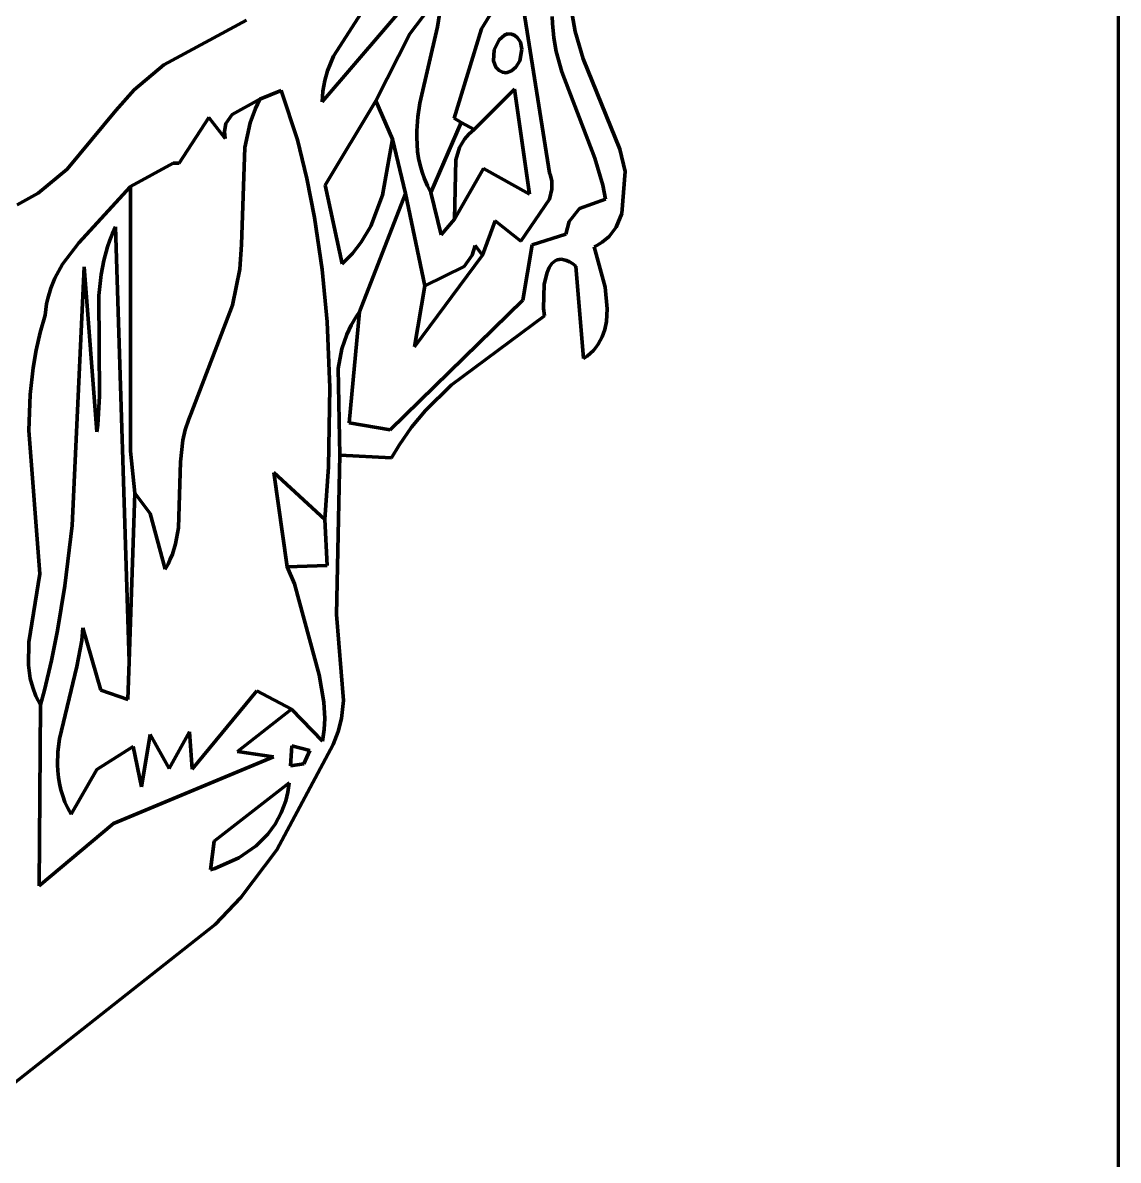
# Model space of a CAD drawing. Header units: millimetres. Extents: x 0 to 8.3, y 0 to 12.4.
# Drawn here: x 7.268 to 8.333, y 2.136 to 3.243 of the extents above; entities that cross this region are included whole.
import ezdxf

# ---------------------------------------------------------------- set-up
doc = ezdxf.new("R2010")
doc.units = ezdxf.units.MM
for name, color, linetype, lineweight in [('color#131313ff', 7, 'CONTINUOUS', 100), ('color#7c7c7cff', 7, 'CONTINUOUS', 100), ('color#c5c5c5ff', 7, 'CONTINUOUS', 100), ('color#ffffffff', 7, 'CONTINUOUS', 100)]:
    doc.layers.add(name, color=color, linetype=linetype, lineweight=lineweight)

msp = doc.modelspace()

# ---------------------------------------------------------------- linework, layer by layer
at = {"layer": 'color#131313ff'}
for p, q in [((7.5588, 3.1657), (7.6668, 3.2916)), ((7.6055, 3.266), (7.5698, 3.2101)), ((7.6751, 3.2727), (7.644, 3.2319)), ((7.4047, 3.2017), (7.4853, 3.2452)), ((7.644, 3.2319), (7.6111, 3.1668)), ((7.5698, 3.2101), (7.5641, 3.1961)), ((7.376, 3.1775), (7.4047, 3.2017)), ((7.5641, 3.1961), (7.5613, 3.1864)), ((7.358, 3.1573), (7.376, 3.1775)), ((7.5191, 3.1769), (7.4983, 3.1685)), ((7.5347, 3.1287), (7.5191, 3.1769)), ((7.5613, 3.1864), (7.5595, 3.1763)), ((7.4983, 3.1685), (7.4712, 3.1534)), ((7.559, 3.171), (7.5588, 3.1657)), ((7.5595, 3.1763), (7.559, 3.171)), ((7.6111, 3.1668), (7.5617, 3.0847)), ((7.3107, 3.1004), (7.358, 3.1573)), ((7.4485, 3.1504), (7.4197, 3.106)), ((7.4645, 3.1302), (7.4485, 3.1504)), ((7.4652, 3.1446), (7.4638, 3.137)), ((7.4712, 3.1534), (7.4652, 3.1446)), ((7.6646, 3.0776), (7.6942, 3.1457)), ((7.6942, 3.1457), (7.7067, 3.139)), ((7.4638, 3.137), (7.4645, 3.1302)), ((7.7014, 3.1344), (7.6972, 3.1294)), ((7.7067, 3.139), (7.7014, 3.1344)), ((7.5438, 3.0911), (7.5347, 3.1287)), ((7.6176, 3.0749), (7.6273, 3.1294)), ((7.6273, 3.1294), (7.64, 3.0765)), ((7.6926, 3.1213), (7.6889, 3.1095)), ((7.6972, 3.1294), (7.6926, 3.1213)), ((7.2824, 3.077), (7.3107, 3.1004)), ((7.4138, 3.1061), (7.3724, 3.0834)), ((7.4197, 3.106), (7.4138, 3.1061)), ((7.6889, 3.1095), (7.6877, 3.0515)), ((7.5514, 3.0534), (7.5438, 3.0911)), ((7.262, 3.0656), (7.2824, 3.077)), ((7.3724, 3.0834), (7.322, 3.0287)), ((7.5617, 3.0847), (7.5784, 3.0083)), ((7.6746, 3.0363), (7.6646, 3.0776)), ((7.64, 3.0765), (7.5951, 2.9614)), ((7.6061, 3.0449), (7.6176, 3.0749)), ((7.5589, 3.0027), (7.5514, 3.0534)), ((7.5968, 3.0292), (7.6061, 3.0449)), ((7.6877, 3.0515), (7.6746, 3.0363)), ((7.322, 3.0287), (7.3063, 3.0077)), ((7.5883, 3.0183), (7.5968, 3.0292)), ((7.7047, 3.0166), (7.7078, 3.026)), ((7.7078, 3.026), (7.7147, 3.0165)), ((7.5784, 3.0083), (7.5883, 3.0183)), ((7.7147, 3.0165), (7.6485, 2.9273)), ((7.697, 3.0057), (7.7047, 3.0166)), ((7.3063, 3.0077), (7.2987, 2.9941)), ((7.5638, 2.9517), (7.5589, 3.0027)), ((7.6587, 2.9869), (7.697, 3.0057)), ((7.2987, 2.9941), (7.2948, 2.9845)), ((7.2948, 2.9845), (7.2918, 2.9744)), ((7.6485, 2.9273), (7.6587, 2.9869)), ((7.2907, 2.9692), (7.2899, 2.9638)), ((7.2918, 2.9744), (7.2907, 2.9692)), ((7.2894, 2.9582), (7.2845, 2.9412)), ((7.2899, 2.9638), (7.2894, 2.9582)), ((7.5921, 2.9571), (7.587, 2.9484)), ((7.5951, 2.9614), (7.5921, 2.9571)), ((7.5664, 2.8877), (7.5638, 2.9517)), ((7.587, 2.9484), (7.5828, 2.9394)), ((7.2845, 2.9412), (7.2806, 2.9242)), ((7.5828, 2.9394), (7.5781, 2.9254)), ((7.2806, 2.9242), (7.2776, 2.907)), ((7.5781, 2.9254), (7.5745, 2.9063)), ((7.2776, 2.907), (7.2748, 2.881)), ((7.5745, 2.9063), (7.5761, 2.8219)), ((7.2748, 2.881), (7.2736, 2.8461)), ((7.5649, 2.8107), (7.5664, 2.8877)), ((7.2736, 2.8461), (7.2843, 2.7064)), ((7.5761, 2.8219), (7.5727, 2.6669)), ((7.5614, 2.7593), (7.5649, 2.8107)), ((7.5636, 2.7145), (7.5614, 2.7593)), ((7.5248, 2.7132), (7.5636, 2.7145)), ((7.5319, 2.6968), (7.5248, 2.7132)), ((7.2843, 2.7064), (7.2733, 2.6399)), ((7.556, 2.6082), (7.5319, 2.6968)), ((7.5727, 2.6669), (7.5796, 2.5832)), ((7.2733, 2.6399), (7.273, 2.6178)), ((7.273, 2.6178), (7.2749, 2.6047)), ((7.2749, 2.6047), (7.2772, 2.596)), ((7.5606, 2.5818), (7.556, 2.6082)), ((7.2772, 2.596), (7.2804, 2.5875)), ((7.2804, 2.5875), (7.2848, 2.579)), ((7.2848, 2.579), (7.2836, 2.4031)), ((7.5614, 2.5658), (7.5606, 2.5818)), ((7.5796, 2.5832), (7.5778, 2.5659)), ((7.4764, 2.5335), (7.5291, 2.5748)), ((7.5291, 2.5748), (7.5591, 2.5438)), ((7.5607, 2.5549), (7.5614, 2.5658)), ((7.5778, 2.5659), (7.5745, 2.5531)), ((7.5591, 2.5438), (7.5607, 2.5549)), ((7.5745, 2.5531), (7.5713, 2.5448)), ((7.5694, 2.5406), (7.5146, 2.438)), ((7.5293, 2.5392), (7.5279, 2.5196)), ((7.5468, 2.5347), (7.5293, 2.5392)), ((7.5411, 2.5215), (7.5468, 2.5347)), ((7.5713, 2.5448), (7.5694, 2.5406)), ((7.3558, 2.4635), (7.5115, 2.5284)), ((7.5115, 2.5284), (7.4764, 2.5335)), ((7.5279, 2.5196), (7.5411, 2.5215)), ((7.5266, 2.5032), (7.4537, 2.4463)), ((7.5254, 2.4942), (7.5266, 2.5032)), ((7.5234, 2.4857), (7.5254, 2.4942)), ((7.5191, 2.4739), (7.5234, 2.4857)), ((7.5132, 2.463), (7.5191, 2.4739)), ((7.2836, 2.4031), (7.3558, 2.4635)), ((7.506, 2.4533), (7.5132, 2.463)), ((7.4537, 2.4463), (7.4503, 2.4186)), ((7.4945, 2.4418), (7.506, 2.4533)), ((7.4776, 2.4301), (7.4945, 2.4418)), ((7.5146, 2.438), (7.4797, 2.3916)), ((7.4544, 2.4199), (7.4776, 2.4301)), ((7.4503, 2.4186), (7.4544, 2.4199)), ((7.4797, 2.3916), (7.4548, 2.3652)), ((7.4548, 2.3652), (7.1427, 2.1191))]:
    msp.add_line(p, q, dxfattribs=at)
at = {"layer": 'color#7c7c7cff'}
for p, q in [((7.7828, 3.2419), (7.7825, 3.2488)), ((7.8022, 3.2508), (7.8049, 3.2342)), ((7.7362, 3.2307), (7.7392, 3.232)), ((7.7392, 3.232), (7.7432, 3.2316)), ((7.7841, 3.2282), (7.7828, 3.2419)), ((7.8049, 3.2342), (7.8128, 3.2075)), ((7.7261, 3.2164), (7.731, 3.2262)), ((7.731, 3.2262), (7.7362, 3.2307)), ((7.7432, 3.2316), (7.7464, 3.2303)), ((7.7464, 3.2303), (7.749, 3.2282)), ((7.749, 3.2282), (7.7517, 3.224)), ((7.7517, 3.224), (7.7531, 3.217)), ((7.7866, 3.2148), (7.7841, 3.2282)), ((7.7254, 3.2057), (7.7261, 3.2164)), ((7.7531, 3.217), (7.751, 3.2058)), ((7.792, 3.1951), (7.7866, 3.2148)), ((7.7278, 3.1996), (7.7254, 3.2057)), ((7.7311, 3.1963), (7.7278, 3.1996)), ((7.7471, 3.1994), (7.743, 3.196)), ((7.751, 3.2058), (7.7471, 3.1994)), ((7.8128, 3.2075), (7.8484, 3.1196)), ((7.7342, 3.1948), (7.7311, 3.1963)), ((7.738, 3.1941), (7.7342, 3.1948)), ((7.7398, 3.1945), (7.738, 3.1941)), ((7.743, 3.196), (7.7398, 3.1945)), ((7.8241, 3.1111), (7.792, 3.1951)), ((7.8319, 3.0847), (7.8241, 3.1111)), ((7.8484, 3.1196), (7.8536, 3.0979)), ((7.8536, 3.0979), (7.8504, 3.0571)), ((7.322, 3.0287), (7.3724, 3.0834)), ((7.3724, 3.0834), (7.3725, 3.0319)), ((7.8346, 3.0711), (7.8319, 3.0847)), ((7.8091, 3.062), (7.8346, 3.0711)), ((7.799, 3.0493), (7.8091, 3.062)), ((7.8504, 3.0571), (7.8448, 3.0438)), ((7.3579, 3.0441), (7.355, 3.0377)), ((7.3711, 2.6211), (7.3579, 3.0441)), ((7.796, 3.037), (7.799, 3.0493)), ((7.8448, 3.0438), (7.838, 3.0347)), ((7.355, 3.0377), (7.3524, 3.0312)), ((7.7631, 3.0265), (7.796, 3.037)), ((7.838, 3.0347), (7.8314, 3.0291)), ((7.3063, 3.0077), (7.322, 3.0287)), ((7.3501, 3.0246), (7.3465, 3.0113)), ((7.3524, 3.0312), (7.3501, 3.0246)), ((7.3725, 3.0319), (7.3723, 2.826)), ((7.754, 2.9727), (7.7631, 3.0265)), ((7.8262, 3.0261), (7.8234, 3.0248)), ((7.8234, 3.0248), (7.8342, 2.9854)), ((7.8314, 3.0291), (7.8262, 3.0261)), ((7.3465, 3.0113), (7.3439, 2.9978)), ((7.7856, 3.0111), (7.7839, 3.0099)), ((7.7874, 3.012), (7.7856, 3.0111)), ((7.7895, 3.0125), (7.7874, 3.012)), ((7.7917, 3.0126), (7.7895, 3.0125)), ((7.794, 3.0122), (7.7917, 3.0126)), ((7.7966, 3.0114), (7.794, 3.0122)), ((7.7994, 3.0102), (7.7966, 3.0114)), ((7.2987, 2.9941), (7.3063, 3.0077)), ((7.3273, 3.0051), (7.3157, 2.7537)), ((7.3397, 2.8447), (7.3273, 3.0051)), ((7.7776, 2.9998), (7.7749, 2.9884)), ((7.7797, 3.0046), (7.7776, 2.9998)), ((7.7823, 3.0084), (7.7797, 3.0046)), ((7.7839, 3.0099), (7.7823, 3.0084)), ((7.8023, 3.0084), (7.7994, 3.0102)), ((7.8055, 3.006), (7.8023, 3.0084)), ((7.8131, 2.9159), (7.8055, 3.006)), ((7.2948, 2.9845), (7.2987, 2.9941)), ((7.3439, 2.9978), (7.3417, 2.9773)), ((7.7749, 2.9884), (7.7742, 2.9647)), ((7.2918, 2.9744), (7.2948, 2.9845)), ((7.3417, 2.9773), (7.3423, 2.8793)), ((7.8342, 2.9854), (7.8362, 2.9643)), ((7.2899, 2.9638), (7.2907, 2.9692)), ((7.2907, 2.9692), (7.2918, 2.9744)), ((7.625, 2.8465), (7.754, 2.9727)), ((7.2845, 2.9412), (7.2894, 2.9582)), ((7.2894, 2.9582), (7.2899, 2.9638)), ((7.5951, 2.9614), (7.5851, 2.8536)), ((7.587, 2.9484), (7.5921, 2.9571)), ((7.5921, 2.9571), (7.5951, 2.9614)), ((7.7751, 2.9577), (7.6842, 2.8902)), ((7.7742, 2.9647), (7.7751, 2.9577)), ((7.8362, 2.9643), (7.8353, 2.9521)), ((7.5828, 2.9394), (7.587, 2.9484)), ((7.8337, 2.9443), (7.8311, 2.937)), ((7.8353, 2.9521), (7.8337, 2.9443)), ((7.2806, 2.9242), (7.2845, 2.9412)), ((7.5781, 2.9254), (7.5828, 2.9394)), ((7.8294, 2.9335), (7.8275, 2.9301)), ((7.8311, 2.937), (7.8294, 2.9335)), ((7.2776, 2.907), (7.2806, 2.9242)), ((7.5745, 2.9063), (7.5781, 2.9254)), ((7.8227, 2.9239), (7.8198, 2.9211)), ((7.8252, 2.9269), (7.8227, 2.9239)), ((7.8275, 2.9301), (7.8252, 2.9269)), ((7.8166, 2.9184), (7.8131, 2.9159)), ((7.8198, 2.9211), (7.8166, 2.9184)), ((7.2748, 2.881), (7.2776, 2.907)), ((7.5761, 2.8219), (7.5745, 2.9063)), ((7.6842, 2.8902), (7.6593, 2.8653)), ((7.2736, 2.8461), (7.2748, 2.881)), ((7.3423, 2.8793), (7.3406, 2.8515)), ((7.6593, 2.8653), (7.6458, 2.8491)), ((7.2843, 2.7064), (7.2736, 2.8461)), ((7.3406, 2.8515), (7.3397, 2.8447)), ((7.5851, 2.8536), (7.625, 2.8465)), ((7.6458, 2.8491), (7.6336, 2.8316)), ((7.3723, 2.826), (7.3767, 2.7851)), ((7.6336, 2.8316), (7.6263, 2.8193)), ((7.6263, 2.8193), (7.5761, 2.8219)), ((7.3767, 2.7851), (7.3711, 2.6211)), ((7.3157, 2.7537), (7.3086, 2.695)), ((7.2733, 2.6399), (7.2843, 2.7064)), ((7.3086, 2.695), (7.3014, 2.6513)), ((7.3014, 2.6513), (7.2955, 2.6223)), ((7.273, 2.6178), (7.2733, 2.6399)), ((7.2749, 2.6047), (7.273, 2.6178)), ((7.2955, 2.6223), (7.2886, 2.5934)), ((7.2772, 2.596), (7.2749, 2.6047)), ((7.2804, 2.5875), (7.2772, 2.596)), ((7.2886, 2.5934), (7.2848, 2.579)), ((7.2848, 2.579), (7.2804, 2.5875))]:
    msp.add_line(p, q, dxfattribs=at)
at = {"layer": 'color#c5c5c5ff'}
for p, q in [((7.644, 3.2319), (7.6751, 3.2727)), ((7.6742, 3.2592), (7.6711, 3.2389)), ((7.714, 3.2369), (7.7253, 3.2552)), ((7.7549, 3.2542), (7.78, 3.0968)), ((7.6111, 3.1668), (7.644, 3.2319)), ((7.6711, 3.2389), (7.654, 3.1646)), ((7.6873, 3.1498), (7.714, 3.2369)), ((7.7392, 3.232), (7.7362, 3.2307)), ((7.7432, 3.2316), (7.7392, 3.232)), ((7.731, 3.2262), (7.7261, 3.2164)), ((7.7362, 3.2307), (7.731, 3.2262)), ((7.7464, 3.2303), (7.7432, 3.2316)), ((7.749, 3.2282), (7.7464, 3.2303)), ((7.7517, 3.224), (7.749, 3.2282)), ((7.7531, 3.217), (7.7517, 3.224)), ((7.7261, 3.2164), (7.7254, 3.2057)), ((7.751, 3.2058), (7.7531, 3.217)), ((7.7254, 3.2057), (7.7278, 3.1996)), ((7.7278, 3.1996), (7.7311, 3.1963)), ((7.743, 3.196), (7.7471, 3.1994)), ((7.7471, 3.1994), (7.751, 3.2058)), ((7.7311, 3.1963), (7.7342, 3.1948)), ((7.7342, 3.1948), (7.738, 3.1941)), ((7.738, 3.1941), (7.7398, 3.1945)), ((7.7398, 3.1945), (7.743, 3.196)), ((7.7461, 3.1781), (7.7067, 3.139)), ((7.7607, 3.0761), (7.7461, 3.1781)), ((7.4712, 3.1534), (7.4983, 3.1685)), ((7.4983, 3.1685), (7.4939, 3.1594)), ((7.6273, 3.1294), (7.6111, 3.1668)), ((7.4939, 3.1594), (7.4888, 3.1454)), ((7.654, 3.1646), (7.652, 3.1511)), ((7.4197, 3.106), (7.4485, 3.1504)), ((7.4485, 3.1504), (7.4645, 3.1302)), ((7.4638, 3.137), (7.4652, 3.1446)), ((7.4652, 3.1446), (7.4712, 3.1534)), ((7.4888, 3.1454), (7.4837, 3.1214)), ((7.652, 3.1511), (7.651, 3.1377)), ((7.6942, 3.1457), (7.6873, 3.1498)), ((7.7067, 3.139), (7.6942, 3.1457)), ((7.4645, 3.1302), (7.4638, 3.137)), ((7.651, 3.1377), (7.6509, 3.131)), ((7.4837, 3.1214), (7.4803, 3.0271)), ((7.64, 3.0765), (7.6273, 3.1294)), ((7.6509, 3.131), (7.6511, 3.1243)), ((7.6511, 3.1243), (7.6517, 3.1176)), ((7.6517, 3.1176), (7.6527, 3.1109)), ((7.6527, 3.1109), (7.6541, 3.1042)), ((7.3724, 3.0834), (7.4138, 3.1061)), ((7.4138, 3.1061), (7.4197, 3.106)), ((7.6541, 3.1042), (7.656, 3.0975)), ((7.6877, 3.0515), (7.7157, 3.1008)), ((7.7157, 3.1008), (7.7607, 3.0761)), ((7.656, 3.0975), (7.6583, 3.0909)), ((7.6583, 3.0909), (7.6612, 3.0842)), ((7.78, 3.0968), (7.781, 3.094)), ((7.781, 3.094), (7.7822, 3.0886)), ((7.7822, 3.0886), (7.7823, 3.0809)), ((7.3725, 3.0319), (7.3724, 3.0834)), ((7.6612, 3.0842), (7.6646, 3.0776)), ((7.6646, 3.0776), (7.6746, 3.0363)), ((7.7823, 3.0809), (7.78, 3.0712)), ((7.6587, 2.9869), (7.64, 3.0765)), ((7.78, 3.0712), (7.7522, 3.0302)), ((7.355, 3.0377), (7.3579, 3.0441)), ((7.3579, 3.0441), (7.3711, 2.6211)), ((7.6746, 3.0363), (7.6877, 3.0515)), ((7.7273, 3.05), (7.7147, 3.0165)), ((7.7522, 3.0302), (7.7273, 3.05)), ((7.3524, 3.0312), (7.355, 3.0377)), ((7.3465, 3.0113), (7.3501, 3.0246)), ((7.3501, 3.0246), (7.3524, 3.0312)), ((7.3723, 2.826), (7.3725, 3.0319)), ((7.4803, 3.0271), (7.4786, 3.0031)), ((7.7078, 3.026), (7.7047, 3.0166)), ((7.7147, 3.0165), (7.7078, 3.026)), ((7.3439, 2.9978), (7.3465, 3.0113)), ((7.7047, 3.0166), (7.697, 3.0057)), ((7.3157, 2.7537), (7.3273, 3.0051)), ((7.3273, 3.0051), (7.3397, 2.8447)), ((7.4786, 3.0031), (7.4717, 2.968)), ((7.697, 3.0057), (7.6587, 2.9869)), ((7.3417, 2.9773), (7.3439, 2.9978)), ((7.3423, 2.8793), (7.3417, 2.9773)), ((7.4717, 2.968), (7.4311, 2.8618)), ((7.3406, 2.8515), (7.3423, 2.8793)), ((7.429, 2.8569), (7.4256, 2.8468)), ((7.4311, 2.8618), (7.429, 2.8569)), ((7.3397, 2.8447), (7.3406, 2.8515)), ((7.4256, 2.8468), (7.4232, 2.8365)), ((7.4232, 2.8365), (7.4209, 2.8154)), ((7.3767, 2.7851), (7.3723, 2.826)), ((7.4209, 2.8154), (7.419, 2.7512)), ((7.5117, 2.8052), (7.5614, 2.7593)), ((7.5248, 2.7132), (7.5117, 2.8052)), ((7.3915, 2.7653), (7.3767, 2.7851)), ((7.4062, 2.711), (7.3915, 2.7653)), ((7.5614, 2.7593), (7.5636, 2.7145)), ((7.3086, 2.695), (7.3157, 2.7537)), ((7.419, 2.7512), (7.4162, 2.7357)), ((7.4162, 2.7357), (7.4131, 2.7256)), ((7.4131, 2.7256), (7.4111, 2.7207)), ((7.4089, 2.7158), (7.4062, 2.711)), ((7.4111, 2.7207), (7.4089, 2.7158)), ((7.5636, 2.7145), (7.5248, 2.7132)), ((7.3014, 2.6513), (7.3086, 2.695)), ((7.2955, 2.6223), (7.3014, 2.6513)), ((7.3261, 2.654), (7.325, 2.6416)), ((7.3435, 2.5934), (7.3261, 2.654)), ((7.325, 2.6416), (7.3202, 2.6164)), ((7.2886, 2.5934), (7.2955, 2.6223)), ((7.3202, 2.6164), (7.3034, 2.546)), ((7.3711, 2.6211), (7.3698, 2.5844)), ((7.2848, 2.579), (7.2886, 2.5934)), ((7.3698, 2.5844), (7.3435, 2.5934)), ((7.4324, 2.5165), (7.4953, 2.5928)), ((7.4953, 2.5928), (7.5291, 2.5748)), ((7.2836, 2.4031), (7.2848, 2.579)), ((7.5291, 2.5748), (7.4764, 2.5335)), ((7.3034, 2.546), (7.3018, 2.5334)), ((7.3831, 2.4994), (7.3916, 2.5502)), ((7.3916, 2.5502), (7.4099, 2.5171)), ((7.4099, 2.5171), (7.4299, 2.5528)), ((7.4299, 2.5528), (7.4324, 2.5165)), ((7.3397, 2.516), (7.375, 2.5385)), ((7.375, 2.5385), (7.3831, 2.4994)), ((7.5279, 2.5196), (7.5293, 2.5392)), ((7.5293, 2.5392), (7.5468, 2.5347)), ((7.5468, 2.5347), (7.5411, 2.5215)), ((7.3018, 2.5334), (7.3014, 2.5208)), ((7.5115, 2.5284), (7.3558, 2.4635)), ((7.4764, 2.5335), (7.5115, 2.5284)), ((7.3014, 2.5208), (7.3016, 2.5147)), ((7.3016, 2.5147), (7.3022, 2.5085)), ((7.3147, 2.4728), (7.3397, 2.516)), ((7.5411, 2.5215), (7.5279, 2.5196)), ((7.3022, 2.5085), (7.3032, 2.5024)), ((7.3032, 2.5024), (7.3045, 2.4964)), ((7.3045, 2.4964), (7.3064, 2.4904)), ((7.3064, 2.4904), (7.3086, 2.4845)), ((7.3086, 2.4845), (7.3114, 2.4786)), ((7.3114, 2.4786), (7.3147, 2.4728)), ((7.3558, 2.4635), (7.2836, 2.4031))]:
    msp.add_line(p, q, dxfattribs=at)
at = {"layer": 'color#ffffffff'}
for p, q in [((8.3333, 12.3611), (8.3333, 0)), ((7.6668, 3.2916), (7.5588, 3.1657)), ((7.5698, 3.2101), (7.6055, 3.266)), ((7.6711, 3.2389), (7.6742, 3.2592)), ((7.7253, 3.2552), (7.714, 3.2369)), ((7.78, 3.0968), (7.7549, 3.2542)), ((7.4853, 3.2452), (7.4047, 3.2017)), ((7.7825, 3.2488), (7.7828, 3.2419)), ((7.8049, 3.2342), (7.8022, 3.2508)), ((7.654, 3.1646), (7.6711, 3.2389)), ((7.714, 3.2369), (7.6873, 3.1498)), ((7.7828, 3.2419), (7.7841, 3.2282)), ((7.8128, 3.2075), (7.8049, 3.2342)), ((7.7841, 3.2282), (7.7866, 3.2148)), ((7.5641, 3.1961), (7.5698, 3.2101)), ((7.7866, 3.2148), (7.792, 3.1951)), ((7.4047, 3.2017), (7.376, 3.1775)), ((7.8484, 3.1196), (7.8128, 3.2075)), ((7.5613, 3.1864), (7.5641, 3.1961)), ((7.792, 3.1951), (7.8241, 3.1111)), ((7.376, 3.1775), (7.358, 3.1573)), ((7.4983, 3.1685), (7.5191, 3.1769)), ((7.5191, 3.1769), (7.5347, 3.1287)), ((7.5595, 3.1763), (7.5613, 3.1864)), ((7.7067, 3.139), (7.7461, 3.1781)), ((7.7461, 3.1781), (7.7607, 3.0761)), ((7.4939, 3.1594), (7.4983, 3.1685)), ((7.5588, 3.1657), (7.559, 3.171)), ((7.559, 3.171), (7.5595, 3.1763)), ((7.5617, 3.0847), (7.6111, 3.1668)), ((7.6111, 3.1668), (7.6273, 3.1294)), ((7.358, 3.1573), (7.3107, 3.1004)), ((7.4888, 3.1454), (7.4939, 3.1594)), ((7.652, 3.1511), (7.654, 3.1646)), ((7.4837, 3.1214), (7.4888, 3.1454)), ((7.651, 3.1377), (7.652, 3.1511)), ((7.6942, 3.1457), (7.6646, 3.0776)), ((7.6873, 3.1498), (7.6942, 3.1457)), ((7.6509, 3.131), (7.651, 3.1377)), ((7.6972, 3.1294), (7.7014, 3.1344)), ((7.7014, 3.1344), (7.7067, 3.139)), ((7.4803, 3.0271), (7.4837, 3.1214)), ((7.5347, 3.1287), (7.5438, 3.0911)), ((7.6273, 3.1294), (7.6176, 3.0749)), ((7.6511, 3.1243), (7.6509, 3.131)), ((7.6517, 3.1176), (7.6511, 3.1243)), ((7.6889, 3.1095), (7.6926, 3.1213)), ((7.6926, 3.1213), (7.6972, 3.1294)), ((7.6527, 3.1109), (7.6517, 3.1176)), ((7.6541, 3.1042), (7.6527, 3.1109)), ((7.8241, 3.1111), (7.8319, 3.0847)), ((7.8536, 3.0979), (7.8484, 3.1196)), ((7.3107, 3.1004), (7.2824, 3.077)), ((7.656, 3.0975), (7.6541, 3.1042)), ((7.6877, 3.0515), (7.6889, 3.1095)), ((7.7157, 3.1008), (7.6877, 3.0515)), ((7.7607, 3.0761), (7.7157, 3.1008)), ((7.5438, 3.0911), (7.5514, 3.0534)), ((7.6583, 3.0909), (7.656, 3.0975)), ((7.6612, 3.0842), (7.6583, 3.0909)), ((7.781, 3.094), (7.78, 3.0968)), ((7.7822, 3.0886), (7.781, 3.094)), ((7.7823, 3.0809), (7.7822, 3.0886)), ((7.8504, 3.0571), (7.8536, 3.0979)), ((7.2824, 3.077), (7.262, 3.0656)), ((7.5784, 3.0083), (7.5617, 3.0847)), ((7.6646, 3.0776), (7.6612, 3.0842)), ((7.78, 3.0712), (7.7823, 3.0809)), ((7.8319, 3.0847), (7.8346, 3.0711)), ((7.5951, 2.9614), (7.64, 3.0765)), ((7.6176, 3.0749), (7.6061, 3.0449)), ((7.64, 3.0765), (7.6587, 2.9869)), ((7.7522, 3.0302), (7.78, 3.0712)), ((7.8346, 3.0711), (7.8091, 3.062)), ((7.8091, 3.062), (7.799, 3.0493)), ((7.8448, 3.0438), (7.8504, 3.0571)), ((7.5514, 3.0534), (7.5589, 3.0027)), ((7.6061, 3.0449), (7.5968, 3.0292)), ((7.7147, 3.0165), (7.7273, 3.05)), ((7.7273, 3.05), (7.7522, 3.0302)), ((7.799, 3.0493), (7.796, 3.037)), ((7.838, 3.0347), (7.8448, 3.0438)), ((7.796, 3.037), (7.7631, 3.0265)), ((7.8314, 3.0291), (7.838, 3.0347)), ((7.4786, 3.0031), (7.4803, 3.0271)), ((7.5968, 3.0292), (7.5883, 3.0183)), ((7.7631, 3.0265), (7.754, 2.9727)), ((7.8234, 3.0248), (7.8262, 3.0261)), ((7.8342, 2.9854), (7.8234, 3.0248)), ((7.8262, 3.0261), (7.8314, 3.0291)), ((7.5883, 3.0183), (7.5784, 3.0083)), ((7.6485, 2.9273), (7.7147, 3.0165)), ((7.7839, 3.0099), (7.7856, 3.0111)), ((7.7856, 3.0111), (7.7874, 3.012)), ((7.7874, 3.012), (7.7895, 3.0125)), ((7.7895, 3.0125), (7.7917, 3.0126)), ((7.7917, 3.0126), (7.794, 3.0122)), ((7.794, 3.0122), (7.7966, 3.0114)), ((7.7966, 3.0114), (7.7994, 3.0102)), ((7.4717, 2.968), (7.4786, 3.0031)), ((7.5589, 3.0027), (7.5638, 2.9517)), ((7.7749, 2.9884), (7.7776, 2.9998)), ((7.7776, 2.9998), (7.7797, 3.0046)), ((7.7797, 3.0046), (7.7823, 3.0084)), ((7.7823, 3.0084), (7.7839, 3.0099)), ((7.7994, 3.0102), (7.8023, 3.0084)), ((7.8023, 3.0084), (7.8055, 3.006)), ((7.8055, 3.006), (7.8131, 2.9159)), ((7.7742, 2.9647), (7.7749, 2.9884)), ((7.6587, 2.9869), (7.6485, 2.9273)), ((7.8362, 2.9643), (7.8342, 2.9854)), ((7.4311, 2.8618), (7.4717, 2.968)), ((7.754, 2.9727), (7.625, 2.8465)), ((7.5851, 2.8536), (7.5951, 2.9614)), ((7.6842, 2.8902), (7.7751, 2.9577)), ((7.7751, 2.9577), (7.7742, 2.9647)), ((7.8353, 2.9521), (7.8362, 2.9643)), ((7.5638, 2.9517), (7.5664, 2.8877)), ((7.8311, 2.937), (7.8337, 2.9443)), ((7.8337, 2.9443), (7.8353, 2.9521)), ((7.8275, 2.9301), (7.8294, 2.9335)), ((7.8294, 2.9335), (7.8311, 2.937)), ((7.8198, 2.9211), (7.8227, 2.9239)), ((7.8227, 2.9239), (7.8252, 2.9269)), ((7.8252, 2.9269), (7.8275, 2.9301)), ((7.8131, 2.9159), (7.8166, 2.9184)), ((7.8166, 2.9184), (7.8198, 2.9211)), ((7.6593, 2.8653), (7.6842, 2.8902)), ((7.5664, 2.8877), (7.5649, 2.8107)), ((7.4256, 2.8468), (7.429, 2.8569)), ((7.429, 2.8569), (7.4311, 2.8618)), ((7.6458, 2.8491), (7.6593, 2.8653)), ((7.4232, 2.8365), (7.4256, 2.8468)), ((7.625, 2.8465), (7.5851, 2.8536)), ((7.6336, 2.8316), (7.6458, 2.8491)), ((7.4209, 2.8154), (7.4232, 2.8365)), ((7.6263, 2.8193), (7.6336, 2.8316)), ((7.419, 2.7512), (7.4209, 2.8154)), ((7.5727, 2.6669), (7.5761, 2.8219)), ((7.5761, 2.8219), (7.6263, 2.8193)), ((7.5614, 2.7593), (7.5117, 2.8052)), ((7.5117, 2.8052), (7.5248, 2.7132)), ((7.5649, 2.8107), (7.5614, 2.7593)), ((7.3711, 2.6211), (7.3767, 2.7851)), ((7.3767, 2.7851), (7.3915, 2.7653)), ((7.3915, 2.7653), (7.4062, 2.711)), ((7.4162, 2.7357), (7.419, 2.7512)), ((7.4131, 2.7256), (7.4162, 2.7357)), ((7.4111, 2.7207), (7.4131, 2.7256)), ((7.4062, 2.711), (7.4089, 2.7158)), ((7.4089, 2.7158), (7.4111, 2.7207)), ((7.5248, 2.7132), (7.5319, 2.6968)), ((7.5319, 2.6968), (7.556, 2.6082)), ((7.5796, 2.5832), (7.5727, 2.6669)), ((7.325, 2.6416), (7.3261, 2.654)), ((7.3261, 2.654), (7.3435, 2.5934)), ((7.3202, 2.6164), (7.325, 2.6416)), ((7.3034, 2.546), (7.3202, 2.6164)), ((7.3698, 2.5844), (7.3711, 2.6211)), ((7.556, 2.6082), (7.5606, 2.5818)), ((7.3435, 2.5934), (7.3698, 2.5844)), ((7.4953, 2.5928), (7.4324, 2.5165)), ((7.5291, 2.5748), (7.4953, 2.5928)), ((7.5606, 2.5818), (7.5614, 2.5658)), ((7.5778, 2.5659), (7.5796, 2.5832)), ((7.5591, 2.5438), (7.5291, 2.5748)), ((7.5614, 2.5658), (7.5607, 2.5549)), ((7.5745, 2.5531), (7.5778, 2.5659)), ((7.3018, 2.5334), (7.3034, 2.546)), ((7.3916, 2.5502), (7.3831, 2.4994)), ((7.4099, 2.5171), (7.3916, 2.5502)), ((7.4299, 2.5528), (7.4099, 2.5171)), ((7.4324, 2.5165), (7.4299, 2.5528)), ((7.5607, 2.5549), (7.5591, 2.5438)), ((7.5713, 2.5448), (7.5745, 2.5531)), ((7.375, 2.5385), (7.3397, 2.516)), ((7.3831, 2.4994), (7.375, 2.5385)), ((7.5146, 2.438), (7.5694, 2.5406)), ((7.5694, 2.5406), (7.5713, 2.5448)), ((7.3014, 2.5208), (7.3018, 2.5334)), ((7.3016, 2.5147), (7.3014, 2.5208)), ((7.3022, 2.5085), (7.3016, 2.5147)), ((7.3397, 2.516), (7.3147, 2.4728)), ((7.3032, 2.5024), (7.3022, 2.5085)), ((7.3045, 2.4964), (7.3032, 2.5024)), ((7.4537, 2.4463), (7.5266, 2.5032)), ((7.5266, 2.5032), (7.5254, 2.4942)), ((7.3064, 2.4904), (7.3045, 2.4964)), ((7.3086, 2.4845), (7.3064, 2.4904)), ((7.5254, 2.4942), (7.5234, 2.4857)), ((7.3114, 2.4786), (7.3086, 2.4845)), ((7.5234, 2.4857), (7.5191, 2.4739)), ((7.3147, 2.4728), (7.3114, 2.4786)), ((7.5191, 2.4739), (7.5132, 2.463)), ((7.5132, 2.463), (7.506, 2.4533)), ((7.4503, 2.4186), (7.4537, 2.4463)), ((7.506, 2.4533), (7.4945, 2.4418)), ((7.4945, 2.4418), (7.4776, 2.4301)), ((7.4797, 2.3916), (7.5146, 2.438)), ((7.4776, 2.4301), (7.4544, 2.4199)), ((7.4544, 2.4199), (7.4503, 2.4186)), ((7.4548, 2.3652), (7.4797, 2.3916)), ((7.1427, 2.1191), (7.4548, 2.3652))]:
    msp.add_line(p, q, dxfattribs=at)

doc.saveas('drawing.dxf')
